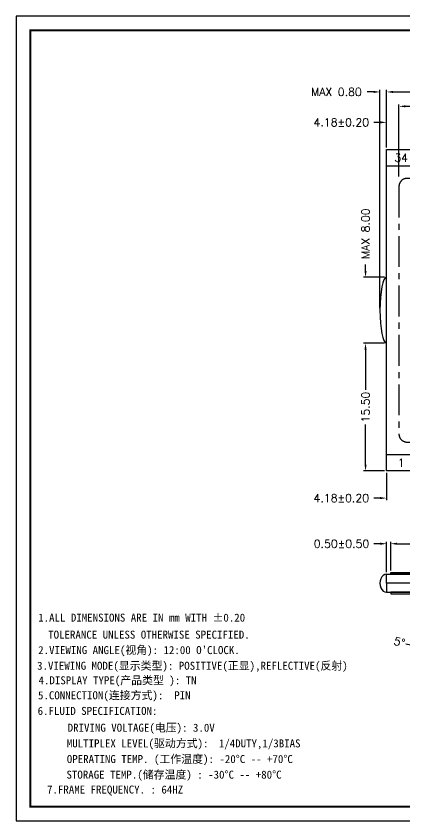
# Model space of a CAD drawing. Header units: inches. Extents: x 782 to 1065, y -130 to 27.
# Drawn here: x 782.3 to 829.4, y -129.8 to -32.2 of the extents above; entities that cross this region are included whole.
import ezdxf
from ezdxf.enums import TextEntityAlignment as Align

# ---------------------------------------------------------------- set-up
doc = ezdxf.new("R2010")
doc.units = ezdxf.units.IN
doc.header["$LTSCALE"] = 3
doc.header["$MEASUREMENT"] = 0
doc.linetypes.add('CENTER', pattern=[2, 1.25, -0.25, 0.25, -0.25])
doc.layers.add('DIM', color=3, linetype='Continuous', lineweight=13)
doc.layers.add('K', color=92, linetype='Continuous')
doc.styles.add('ROMANS', font='romans')
doc.styles.get("Standard").update_dxf_attribs({"font": 'romant.shx'})
doc.styles.add('WMF-宋体0', font='SimSun.ttf')
doc.dimstyles.new('LCDDIM', dxfattribs={"dimtxt": 1.66, "dimasz": 1.328, "dimexe": 0.415, "dimexo": 0.415, "dimgap": 0.332, "dimtad": 0, "dimzin": 0, "dimdsep": 46, "dimtxsty": 'Standard', "dimcen": 1, "dimadec": 0, "dimazin": 0, "dimtfac": 1, "dimtofl": 0, "dimtmove": 0, "dimatfit": 0, "dimfxl": 0, "dimarcsym": 0})

# ---------------------------------------------------------------- blocks, each defined once
blk = doc.blocks.new('*D99')
at = {"layer": 'Defpoints', "color": 0}
for p in [(831.36, -101.677), (831.204, -105.242), (831.515, -105.242), (831.46, -108.58)]:
    blk.add_point(p, dxfattribs=at)
at = {"layer": 'DIM', "color": 0, "lineweight": -2}
for p, q in [((831.193, -105.484), (831.048, -108.816)), ((831.526, -105.484), (831.671, -108.816))]:
    blk.add_line(p, q, dxfattribs=at)
for start, end in [(254.59194, 267.5), (254.61243, 261.05621), (278.94379, 285.38757)]:
    blk.add_arc((831.36, -101.677), 6.904, start, end, dxfattribs=at)
at = {"layer": 'DIM', "color": 0}
for points in [[(830.299, -108.368), (830.273, -108.625), (831.058, -108.574)], [(832.446, -108.625), (832.42, -108.368), (831.661, -108.574)]]:
    blk.add_solid(points, dxfattribs=at)
at = {"layer": 'DIM', "color": 0, "insert": (828.737, -108.115), "char_height": 0.97, "attachment_point": 5, "rotation": 344.59194}
blk.add_mtext('5°', dxfattribs=at)
blk = doc.blocks.new('*D69')
at = {"layer": 'Defpoints', "color": 0}
for p in [(827.18, -45.075), (827.18, -48.367), (831.36, -48.567)]:
    blk.add_point(p, dxfattribs=at)
at = {"layer": 'DIM', "color": 0, "lineweight": -2}
for p, q in [((827.18, -48.125), (827.18, -44.833)), ((831.36, -48.325), (831.36, -44.833)), ((826.404, -45.075), (825.628, -45.075)), ((832.136, -45.075), (832.912, -45.075))]:
    blk.add_line(p, q, dxfattribs=at)
at = {"layer": 'DIM', "color": 0}
for points in [[(826.404, -44.946), (826.404, -45.205), (827.18, -45.075)], [(832.136, -44.946), (832.136, -45.205), (831.36, -45.075)]]:
    blk.add_solid(points, dxfattribs=at)
at = {"layer": 'DIM', "color": 0, "insert": (821.692, -45.075), "char_height": 0.97, "attachment_point": 5}
blk.add_mtext('4.18%%p0.20', dxfattribs=at)
blk = doc.blocks.new('*D70')
at = {"layer": 'Defpoints', "color": 0}
for p in [(875.68, -96.195), (827.68, -99.687), (875.68, -99.687)]:
    blk.add_point(p, dxfattribs=at)
at = {"layer": 'DIM', "color": 0, "lineweight": -2}
for p, q in [((827.68, -99.445), (827.68, -95.953)), ((828.456, -96.195), (847.282, -96.195)), ((874.904, -96.195), (856.077, -96.195)), ((875.68, -99.445), (875.68, -95.953))]:
    blk.add_line(p, q, dxfattribs=at)
at = {"layer": 'DIM', "color": 0}
for points in [[(828.456, -96.066), (828.456, -96.325), (827.68, -96.195)], [(874.904, -96.066), (874.904, -96.325), (875.68, -96.195)]]:
    blk.add_solid(points, dxfattribs=at)
at = {"layer": 'DIM', "color": 0, "insert": (851.68, -96.195), "char_height": 0.97, "attachment_point": 5}
blk.add_mtext('48.00%%p0.20', dxfattribs=at)
blk = doc.blocks.new('*D71')
at = {"layer": 'Defpoints', "color": 0}
for p in [(876.18, -41.383), (827.18, -48.367), (876.18, -48.367)]:
    blk.add_point(p, dxfattribs=at)
at = {"layer": 'DIM', "color": 0, "lineweight": -2}
for p, q in [((827.18, -48.125), (827.18, -41.141)), ((827.956, -41.383), (847.282, -41.383)), ((875.404, -41.383), (856.077, -41.383)), ((876.18, -48.125), (876.18, -41.141))]:
    blk.add_line(p, q, dxfattribs=at)
at = {"layer": 'DIM', "color": 0}
for points in [[(827.956, -41.254), (827.956, -41.513), (827.18, -41.383)], [(875.404, -41.254), (875.404, -41.513), (876.18, -41.383)]]:
    blk.add_solid(points, dxfattribs=at)
at = {"layer": 'DIM', "color": 0, "insert": (851.68, -41.383), "char_height": 0.97, "attachment_point": 5}
blk.add_mtext('49.00%%p0.20', dxfattribs=at)
blk = doc.blocks.new('*D72')
at = {"layer": 'Defpoints', "color": 0}
for p in [(874.68, -43.129), (828.68, -51.867), (874.68, -51.867)]:
    blk.add_point(p, dxfattribs=at)
at = {"layer": 'DIM', "color": 0, "lineweight": -2}
for p, q in [((828.68, -51.625), (828.68, -42.887)), ((874.68, -51.625), (874.68, -42.887)), ((829.456, -43.129), (845.92, -43.129)), ((873.904, -43.129), (857.44, -43.129))]:
    blk.add_line(p, q, dxfattribs=at)
at = {"layer": 'DIM', "color": 0}
for points in [[(829.456, -43), (829.456, -43.259), (828.68, -43.129)], [(873.904, -43), (873.904, -43.259), (874.68, -43.129)]]:
    blk.add_solid(points, dxfattribs=at)
at = {"layer": 'DIM', "color": 0, "insert": (851.68, -43.129), "char_height": 0.97, "attachment_point": 5}
blk.add_mtext('MIN V.A 46.00', dxfattribs=at)
blk = doc.blocks.new('*D73')
at = {"layer": 'Defpoints', "color": 0}
for p in [(827.18, -87.367), (831.36, -87.167), (827.18, -90.659)]:
    blk.add_point(p, dxfattribs=at)
at = {"layer": 'DIM', "color": 0, "lineweight": -2}
for p, q in [((827.18, -87.61), (827.18, -90.902)), ((831.36, -87.41), (831.36, -90.902)), ((826.404, -90.659), (825.628, -90.659)), ((832.136, -90.659), (832.912, -90.659))]:
    blk.add_line(p, q, dxfattribs=at)
at = {"layer": 'DIM', "color": 0}
for points in [[(826.404, -90.53), (826.404, -90.789), (827.18, -90.659)], [(832.136, -90.53), (832.136, -90.789), (831.36, -90.659)]]:
    blk.add_solid(points, dxfattribs=at)
at = {"layer": 'DIM', "color": 0, "insert": (821.692, -90.659), "char_height": 0.97, "attachment_point": 5}
blk.add_mtext('4.18%%p0.20', dxfattribs=at)
blk = doc.blocks.new('*D74')
at = {"layer": 'Defpoints', "color": 0}
for p in [(826.38, -41.383), (827.18, -48.367), (826.38, -67.867)]:
    blk.add_point(p, dxfattribs=at)
at = {"layer": 'DIM', "color": 0, "lineweight": -2}
for p, q in [((825.604, -41.383), (824.828, -41.383)), ((826.38, -67.625), (826.38, -41.141)), ((827.18, -48.125), (827.18, -41.141)), ((827.956, -41.383), (828.732, -41.383))]:
    blk.add_line(p, q, dxfattribs=at)
at = {"layer": 'DIM', "color": 0}
for points in [[(825.604, -41.254), (825.604, -41.513), (826.38, -41.383)], [(827.956, -41.254), (827.956, -41.513), (827.18, -41.383)]]:
    blk.add_solid(points, dxfattribs=at)
at = {"layer": 'DIM', "color": 0, "insert": (821.1, -41.383), "char_height": 0.97, "attachment_point": 5}
blk.add_mtext('MAX 0.80', dxfattribs=at)
blk = doc.blocks.new('*D75')
at = {"layer": 'Defpoints', "color": 0}
for p in [(827.18, -96.195), (827.18, -99.887), (827.68, -99.687)]:
    blk.add_point(p, dxfattribs=at)
at = {"layer": 'DIM', "color": 0, "lineweight": -2}
for p, q in [((826.404, -96.195), (825.628, -96.195)), ((827.18, -99.645), (827.18, -95.953)), ((827.68, -99.445), (827.68, -95.953)), ((828.456, -96.195), (829.232, -96.195))]:
    blk.add_line(p, q, dxfattribs=at)
at = {"layer": 'DIM', "color": 0}
for points in [[(826.404, -96.066), (826.404, -96.325), (827.18, -96.195)], [(828.456, -96.066), (828.456, -96.325), (827.68, -96.195)]]:
    blk.add_solid(points, dxfattribs=at)
at = {"layer": 'DIM', "color": 0, "insert": (821.715, -96.195), "char_height": 0.97, "attachment_point": 5}
blk.add_mtext('0.50%%p0.50', dxfattribs=at)
blk = doc.blocks.new('*D76')
at = {"layer": 'Defpoints', "color": 0}
for p in [(824.634, -63.867), (827.18, -63.867), (827.18, -71.867)]:
    blk.add_point(p, dxfattribs=at)
at = {"layer": 'DIM', "color": 0, "lineweight": -2}
for p, q in [((824.634, -63.091), (824.634, -62.315)), ((826.937, -63.867), (824.391, -63.867)), ((826.937, -71.867), (824.391, -71.867)), ((824.634, -72.643), (824.634, -73.419))]:
    blk.add_line(p, q, dxfattribs=at)
at = {"layer": 'DIM', "color": 0}
for points in [[(824.504, -63.091), (824.763, -63.091), (824.634, -63.867)], [(824.504, -72.643), (824.763, -72.643), (824.634, -71.867)]]:
    blk.add_solid(points, dxfattribs=at)
at = {"layer": 'DIM', "color": 0, "insert": (824.634, -58.588), "char_height": 0.97, "attachment_point": 5, "rotation": 90}
blk.add_mtext('MAX 8.00', dxfattribs=at)
blk = doc.blocks.new('*D77')
at = {"layer": 'Defpoints', "color": 0}
for p in [(827.18, -71.867), (824.634, -87.367), (827.18, -87.367)]:
    blk.add_point(p, dxfattribs=at)
at = {"layer": 'DIM', "color": 0, "lineweight": -2}
for p, q in [((826.937, -71.867), (824.391, -71.867)), ((824.634, -72.643), (824.634, -77.506)), ((824.634, -86.591), (824.634, -81.728)), ((826.937, -87.367), (824.391, -87.367))]:
    blk.add_line(p, q, dxfattribs=at)
at = {"layer": 'DIM', "color": 0}
for points in [[(824.504, -72.643), (824.763, -72.643), (824.634, -71.867)], [(824.504, -86.591), (824.763, -86.591), (824.634, -87.367)]]:
    blk.add_solid(points, dxfattribs=at)
at = {"layer": 'DIM', "color": 0, "insert": (824.634, -79.617), "char_height": 0.97, "attachment_point": 5, "rotation": 90}
blk.add_mtext('15.50', dxfattribs=at)

msp = doc.modelspace()

# ---------------------------------------------------------------- linework, layer by layer
for p, q in [((827.18, -50.367), (876.18, -50.367)), ((827.18, -85.367), (876.18, -85.367))]:
    msp.add_line(p, q)
for points in [[(827.18, -87.367), (827.18, -48.367), (876.18, -48.367), (876.18, -87.367)], [(827.18, -100.987), (827.18, -99.887), (876.18, -99.887), (876.18, -100.987)], [(827.68, -99.887), (827.68, -99.687), (875.68, -99.687), (875.68, -99.887)], [(827.18, -100.987), (827.18, -102.087), (876.18, -102.087), (876.18, -100.987)], [(827.68, -102.087), (827.68, -102.287), (875.68, -102.287), (875.68, -102.087)]]:
    msp.add_lwpolyline(points, close=True)
at = {"linetype": 'CENTER'}
msp.add_lwpolyline([(829.68, -83.867), (873.68, -83.867, 0.414214), (874.68, -82.867), (874.68, -52.867, 0.414214), (873.68, -51.867), (829.68, -51.867, 0.414214), (828.68, -52.867), (828.68, -82.867, 0.414214)], format="xyb", close=True, dxfattribs=at)
for centre, major_axis, ratio, start_param, end_param in [((827.18, -67.867), (0, -4), 0.2, 3.141593, 6.283185), ((827.18, -100.987), (0, 1.1), 0.727273, 0, 3.141593)]:
    msp.add_ellipse(centre, major_axis=major_axis, ratio=ratio, start_param=start_param, end_param=end_param)
at = {"layer": 'K'}
msp.add_lwpolyline([(782.256, -129.824), (920.257, -129.824), (920.257, -32.181), (782.256, -32.181)], close=True, dxfattribs=at)
msp.add_lwpolyline([(782.256, -129.824), (920.257, -129.824), (920.257, -32.181), (782.256, -32.181)], close=True, dxfattribs=at)
at = {"layer": 'K', "const_width": 0.258}
msp.add_lwpolyline([(918.537, -128.104), (918.537, -33.901), (783.975, -33.901), (783.975, -128.104)], close=True, dxfattribs=at)

# ---------------------------------------------------------------- texts
at = {"style": 'ROMANS'}
for s, p in [('34', (828.952, -49.367)), ('1', (828.952, -86.367))]:
    msp.add_text(s, height=0.97, dxfattribs=at).set_placement(p, align=Align.MIDDLE)
at = {"layer": 'K', "style": 'WMF-宋体0'}
for s, p in [('  1.ALL DIMENSIONS ARE IN mm WITH %%P0.20', (783.614, -105.648)), ('TOLERANCE UNLESS OTHERWISE SPECIFIED.', (786.149, -107.712)), ("  2.VIEWING ANGLE(视角): 12:00 O'CLOCK.", (783.614, -109.584)), ('  3.VIEWING MODE(显示类型): POSITIVE(正显),REFLECTIVE(反射)', (783.481, -111.484)), ('4.DISPLAY TYPE(产品类型 ): TN', (784.977, -113.252)), ('5.CONNECTION(连接方式):  PIN', (784.912, -115.07)), ('6.FLUID SPECIFICATION:', (784.869, -116.966)), ('     DRIVING VOLTAGE(电压): 3.0V', (785.208, -119.001)), ('     MULTIPLEX LEVEL(驱动方式):   ', (785.104, -120.902)), ('1/4DUTY,1/3BIAS', (806.845, -120.904)), ('     OPERATING TEMP. (工作温度): -20%%DC -- +70%%DC', (785.104, -122.802)), ('     STORAGE TEMP.(储存温度) : -30%%DC -- +80%%DC', (785.061, -124.696)), ('    7.FRAME FREQUENCY. : 64HZ', (783.364, -126.504))]:
    msp.add_text(s, height=0.97084, dxfattribs=at).set_placement(p)

# ---------------------------------------------------------------- dimensions: what is measured, and where the dimension line sits
at = {"layer": 'DIM'}
for base, p1, p2, text, picture, middle in [((826.38, -41.383), (827.18, -48.367), (826.38, -67.867), 'MAX <>', '*D74', (821.1, -41.383)), ((874.68, -43.129), (828.68, -51.867), (874.68, -51.867), 'MIN V.A <>', '*D72', (851.68, -43.129)), ((827.18, -45.075), (831.36, -48.567), (827.18, -48.367), '<>%%p0.20', '*D69', (821.692, -45.075)), ((827.18, -90.659), (831.36, -87.167), (827.18, -87.367), '<>%%p0.20', '*D73', (821.692, -90.659)), ((827.18, -96.195), (827.68, -99.687), (827.18, -99.887), '<>%%p0.50', '*D75', (821.715, -96.195)), ((875.68, -96.195), (827.68, -99.687), (875.68, -99.687), '<>%%p0.20', '*D70', (851.68, -96.195))]:
    dim = msp.add_linear_dim(base=base, p1=p1, p2=p2, text=text, dimstyle='LCDDIM', override={"dimtxt": 0.97, "dimasz": 0.776, "dimexe": 0.2425, "dimexo": 0.2425, "dimgap": 0.194}, dxfattribs=at)
    dim.commit()
    dim.dimension.update_dxf_attribs({"geometry": picture, "text_midpoint": middle})
dim = msp.add_aligned_dim(p1=(827.18, -48.367), p2=(876.18, -48.367), distance=6.984, text='<>%%p0.20', dimstyle='LCDDIM', override={"dimtxt": 0.97, "dimasz": 0.776, "dimexe": 0.2425, "dimexo": 0.2425, "dimgap": 0.194}, dxfattribs=at)
dim.commit()
dim.dimension.update_dxf_attribs({"geometry": '*D71', "text_midpoint": (851.68, -41.383)})
dim = msp.add_linear_dim(base=(824.634, -63.867), p1=(827.18, -71.867), p2=(827.18, -63.867), angle=90, text='MAX <>', dimstyle='LCDDIM', override={"dimtxt": 0.97, "dimasz": 0.776, "dimexe": 0.2425, "dimexo": 0.2425, "dimgap": 0.194}, dxfattribs=at)
dim.commit()
dim.dimension.update_dxf_attribs({"geometry": '*D76', "text_midpoint": (824.634, -58.588)})
dim = msp.add_linear_dim(base=(824.634, -87.367), p1=(827.18, -71.867), p2=(827.18, -87.367), angle=90, dimstyle='LCDDIM', override={"dimtxt": 0.97, "dimasz": 0.776, "dimexe": 0.2425, "dimexo": 0.2425, "dimgap": 0.194}, dxfattribs=at)
dim.commit()
dim.dimension.update_dxf_attribs({"geometry": '*D77', "text_midpoint": (824.634, -79.617)})
dim = msp.add_angular_dim_3p(base=(831.46, -108.58), center=(831.36, -101.677), p1=(831.204, -105.242), p2=(831.515, -105.242), dimstyle='LCDDIM', override={"dimtxt": 0.97, "dimasz": 0.776, "dimexe": 0.2425, "dimexo": 0.2425, "dimgap": 0.194}, dxfattribs=at)
dim.commit()
dim.dimension.update_dxf_attribs({"geometry": '*D99', "text_midpoint": (828.737, -108.115)})

doc.saveas('drawing.dxf')
